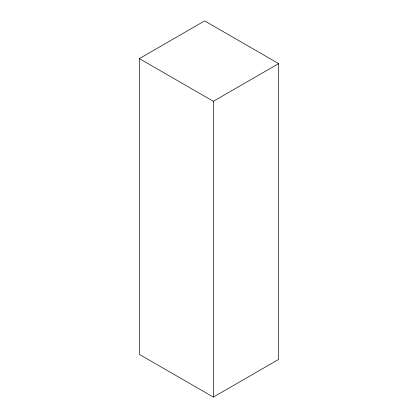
<?xml version="1.0" encoding="UTF-8"?>
<svg xmlns="http://www.w3.org/2000/svg" width="418" height="418" viewBox="0 0 418 418"><rect width="100%" height="100%" fill="white"/><g stroke="black" fill="none" stroke-linecap="round" stroke-linejoin="round"><path stroke-width="0.63" d="M139.361 58.593L204.648 20.9L278.639 63.614L278.639 359.407L213.352 397.1L139.361 354.386L139.361 58.593L213.352 101.308L278.639 63.614M213.352 101.308L213.352 397.1"/></g></svg>
